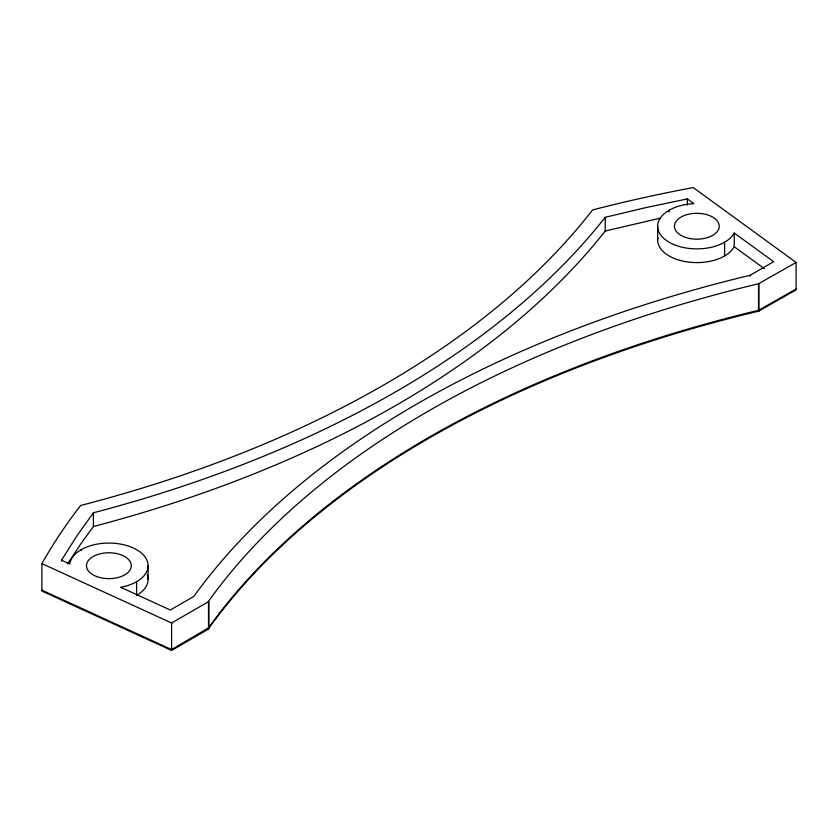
<?xml version="1.0" encoding="UTF-8"?>
<svg xmlns="http://www.w3.org/2000/svg" width="838" height="838" viewBox="0 0 838 838"><rect width="100%" height="100%" fill="white"/><g stroke="black" fill="none" stroke-linecap="round" stroke-linejoin="round"><path stroke-width="1.26" d="M61.541 560.224L76.572 536.299L93.416 512.793A1031.484 595.525 0 0 0 605.214 217.304L645.941 207.583L687.37 198.91L693.916 203.676A39.197 22.636 0 0 0 657.704 225.076A39.197 22.636 0 0 0 689.904 248.519A39.197 22.636 0 0 0 734.245 233.037L773.631 261.707L750.146 275.262A1031.484 595.525 0 0 0 193.798 596.467L170.313 610.022L120.662 587.291A39.197 22.636 0 0 0 147.467 561.69A39.197 22.636 0 0 0 106.866 543.097A39.197 22.636 0 0 0 69.795 564.005L61.541 560.224L61.541 561.083M67.585 563.932L80.616 544.103L93.416 526.515A1031.484 595.525 0 0 0 605.214 231.026L660.365 218.142M41.9 563.607L171.601 623.001L208.84 601.495L208.84 628.929L171.601 650.435L41.9 591.041L41.9 563.607A1014.682 585.814 0 0 1 80.658 505.471A1014.682 585.814 0 0 0 592.539 209.94A1014.682 585.814 0 0 1 693.236 187.565L796.1 262.451L796.1 289.885L758.526 311.191A1014.682 585.814 0 0 0 208.505 628.741L208.505 601.307A1014.682 585.814 0 0 1 758.526 283.757L796.1 262.451M796.1 289.016L758.526 310.322A1014.682 585.814 0 0 0 208.505 627.872L171.601 649.565L41.9 590.172M734.245 233.037L734.245 246.749L764.308 268.631M758.861 283.946L758.861 311.39M758.526 283.757L758.526 311.191M750.146 275.262L750.146 276.121M724.577 242.245L724.577 255.967M687.37 198.91L687.37 205.142M669.133 210.233L669.133 211.951M657.652 226.239L657.652 239.961M605.214 217.304L605.214 231.026M171.601 623.001L171.601 650.435M148.096 565.702L148.096 579.414M136.604 581.708L136.604 595.42A39.197 22.636 0 0 0 147.258 574.784M93.416 512.793L93.416 526.515M81.171 549.697L81.171 550.556M734.245 246.749A39.197 22.636 0 0 1 688.909 262.126A39.197 22.636 0 0 1 657.861 237.625M685.652 237.437A22.406 12.937 0 0 0 719.255 226.239A22.406 12.937 0 0 0 685.652 215.041A22.406 12.937 0 0 0 685.652 237.437M96.642 576.534A22.406 12.937 0 0 0 131.262 566.404A22.406 12.937 0 0 0 98.769 554.159A22.406 12.937 0 0 0 96.642 576.534"/></g></svg>
